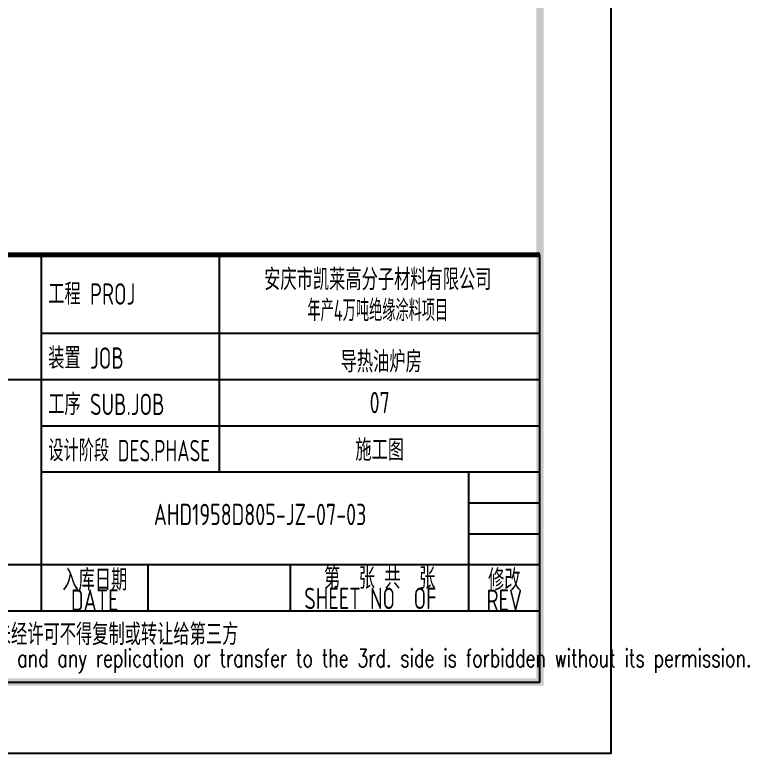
# Model space of a CAD drawing. Extents: x 4678611 to 4812712, y -485691 to -238224.
# Drawn here: x 4784399 to 4794710, y -485691 to -475319 of the extents above; entities that cross this region are included whole.
import ezdxf
from ezdxf.enums import TextEntityAlignment as Align

# ---------------------------------------------------------------- set-up
doc = ezdxf.new("R2010")
doc.units = 0
doc.header["$LTSCALE"] = 1000
doc.header["$MEASUREMENT"] = 0
doc.layers.get('0').update_dxf_attribs({"linetype": 'CONTINUOUS'})
doc.layers.add('PUB_TITLE', color=4, linetype='CONTINUOUS')
doc.styles.add('ECEC_TQ', font='txt_l.shx', dxfattribs={"bigfont": 'hztxt_l.shx'})
doc.styles.add('sceie', font='sceie.shx', dxfattribs={"bigfont": 'sceic.shx'})

msp = doc.modelspace()

# ---------------------------------------------------------------- linework, layer by layer
for p, q in [((4784772.5, -483690.7), (4784772.5, -478690.7)), ((4787272.5, -481740.7), (4787272.5, -478690.7)), ((4791772.5, -484690.7), (4791772.5, -478690.7)), ((4784772.5, -479790.7), (4791772.5, -479790.7)), ((4773772.5, -480440.7), (4784772.5, -480440.7)), ((4784772.5, -480440.7), (4791772.5, -480440.7)), ((4784772.5, -481090.7), (4791772.5, -481090.7)), ((4784772.5, -481740.7), (4791772.5, -481740.7)), ((4790772.5, -483690.7), (4790772.5, -481740.7)), ((4790772.5, -482174.1), (4791772.5, -482174.1)), ((4790772.5, -482607.4), (4791772.5, -482607.4)), ((4779272.5, -483040.7), (4791772.5, -483040.7)), ((4786272.5, -483690.7), (4786272.5, -483040.7)), ((4788272.5, -483690.7), (4788272.5, -483040.7)), ((4773772.5, -483690.7), (4791772.5, -483690.7)), ((4773772.5, -484690.7), (4791772.5, -484690.7))]:
    msp.add_line(p, q)
at = {"const_width": 70}
msp.add_lwpolyline([(4791772.5, -478690.7), (4773772.5, -478690.7)], dxfattribs=at)
at = {"layer": 'PUB_TITLE', "color": 4}
msp.add_lwpolyline([(4708672.5, -485690.7), (4792772.5, -485690.7), (4792772.5, -426290.7), (4708672.5, -426290.7)], close=True, dxfattribs=at)
at = {"layer": 'PUB_TITLE', "color": 4, "const_width": 100}
msp.add_lwpolyline([(4711172.5, -484690.7), (4791772.5, -484690.7), (4791772.5, -427290.7), (4711172.5, -427290.7)], close=True, dxfattribs=at)

# ---------------------------------------------------------------- texts
for s, height, style, width, p in [('安庆市凯莱高分子材料有限公司', 300, 'sceie', 0.8, (4789496.2, -479020.6)), ('年产4万吨绝缘涂料项目', 300, 'sceie', 0.65, (4789496.2, -479455.6)), ('导热油炉房', 300, 'sceie', 0.8, (4789544, -480176.7)), ('07', 300, 'sceie', 0.8, (4789522.5, -480765.7)), ('施工图', 300, 'sceie', 0.8, (4789522.5, -481415.7)), ('入库日期', 300, 'sceie', 0.8, (4785522.5, -483240.7)), ('第  张 共  张', 300, 'sceie', 0.8, (4789522.5, -483215.7)), ('修改', 300, 'sceie', 0.8, (4791272.5, -483240.7)), ('DATE', 300, 'sceie', 0.8, (4785522.5, -483540.7)), ('SHEET NO  OF  ', 300, 'sceie', 0.8, (4789522.5, -483515.7)), ('REV', 300, 'sceie', 0.8, (4791272.5, -483540.7)), ('本文件专有权属安徽华东化工医药工程有限责任公司所有,未经许可不得复制或转让给第三方', 300, 'sceie', 0.8, (4782943.6, -484039.7)), ('The proprietary right of this document belongs to Anhui Huadong Chemical And Medical Engineering  Co.,Ltd.  and any replication or transfer to the 3rd. side is forbidden without its permission. ', 250, 'ECEC_TQ', 0.72, (4782772.5, -484390.7))]:
    msp.add_text(s, height=height, dxfattribs=dict(style=style, width=width)).set_placement(p, align=Align.MIDDLE)
at = {"style": 'sceie'}
for s, width, p in [('工程 PROJ', 0.8, (4784869.3, -479390.7)), ('装置 JOB', 0.8, (4784869.3, -480290.7)), ('工序 SUB.JOB', 0.8, (4784869.3, -480940.7)), ('设计阶段 DES.PHASE', 0.75, (4784869.3, -481590.7))]:
    msp.add_text(s, height=300, dxfattribs=dict(at, width=width)).set_placement(p)
at = {"style": 'sceie', "width": 0.8}
msp.add_attdef('AHD1958D805-JZ-07-03', text='200320-02-040', height=300, dxfattribs=at).set_placement((4787843.3, -482337), align=Align.MIDDLE)

doc.saveas('drawing.dxf')
